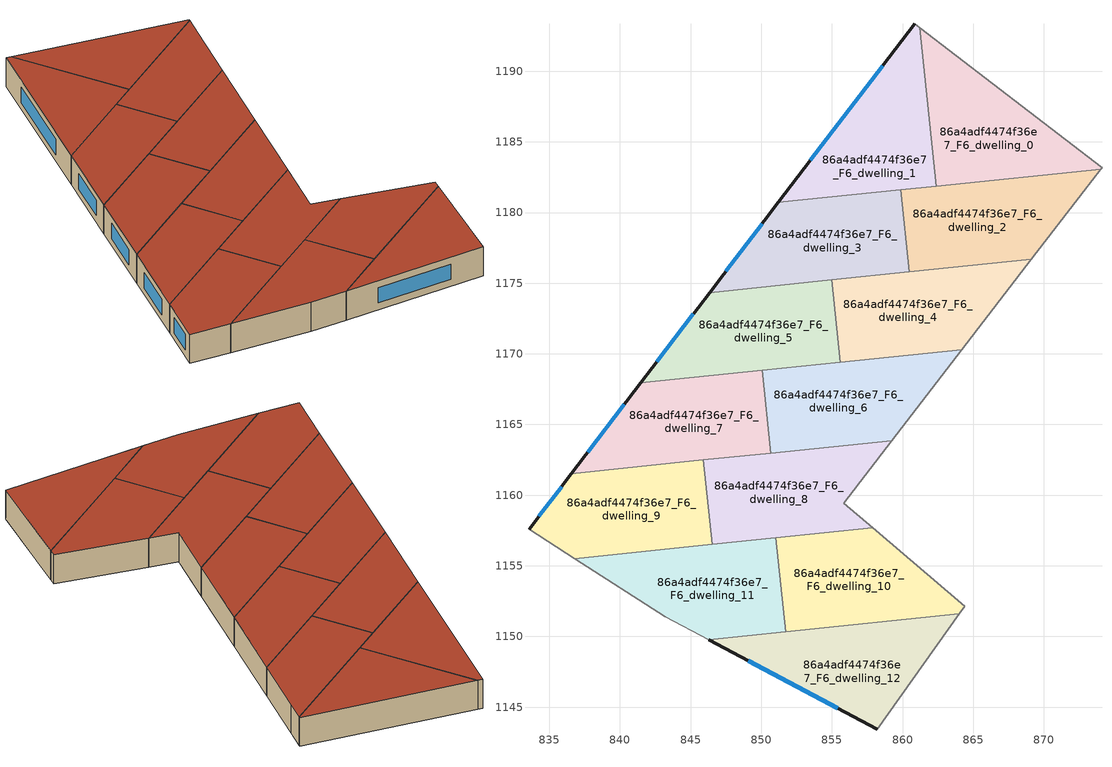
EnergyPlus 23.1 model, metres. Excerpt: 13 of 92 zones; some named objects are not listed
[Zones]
86a4adf4474f36e7_F6_dwelling_0
 floor to 86a4adf4474f36e7_F5_dwelling_0 (EU_floor_Construction): 874.12,1183.18 874.03,1183.07 862.39,1181.87 861.23,1193.07 z18
 wall adiabatic (EU_wall_Construction): 874.03,1183.07 874.12,1183.18 861.23,1193.07 z18:21
 wall to 86a4adf4474f36e7_F6_dwelling_1 (EU_wall_Construction): 861.23,1193.07 862.39,1181.87 z18:21
 wall to 86a4adf4474f36e7_F6_dwelling_2 (EU_wall_Construction): 862.39,1181.87 874.03,1183.07 z18:21
 roof outside (EU_roof_Construction): 874.03,1183.07 874.12,1183.18 861.23,1193.07 862.39,1181.87 z21
86a4adf4474f36e7_F6_dwelling_1
 floor to 86a4adf4474f36e7_F5_dwelling_1 (EU_floor_Construction): 861.23,1193.07 862.39,1181.87 851.21,1180.72 860.85,1193.37 z18
 wall outside (EU_wall_Construction): 860.85,1193.37 851.21,1180.72 z18:21
 wall adiabatic (EU_wall_Construction): 861.23,1193.07 860.85,1193.37 z18:21
 wall to 86a4adf4474f36e7_F6_dwelling_3 (EU_wall_Construction): 851.21,1180.72 859.88,1181.61 z18:21
 wall to 86a4adf4474f36e7_F6_dwelling_2 (EU_wall_Construction): 859.88,1181.61 862.39,1181.87 z18:21
 window (EU_Window_Construction): 858.59,1190.4 853.48,1183.69 z18.7:20.3
 roof outside (EU_roof_Construction): 862.39,1181.87 861.23,1193.07 860.85,1193.37 851.21,1180.72 z21
86a4adf4474f36e7_F6_dwelling_10
 floor to 86a4adf4474f36e7_F5_dwelling_10 (EU_floor_Construction): 864.39,1152.12 864.01,1151.59 851.72,1150.33 851.04,1156.98 857.9,1157.68 z18
 wall adiabatic (EU_wall_Construction): 864.01,1151.59 864.39,1152.12 857.9,1157.68 z18:21
 wall to 86a4adf4474f36e7_F6_dwelling_11 (EU_wall_Construction): 851.04,1156.98 851.72,1150.33 z18:21
 wall to 86a4adf4474f36e7_F6_dwelling_12 (EU_wall_Construction): 851.72,1150.33 864.01,1151.59 z18:21
 wall to 86a4adf4474f36e7_F6_dwelling_8 (EU_wall_Construction): 857.9,1157.68 851.04,1156.98 z18:21
 roof outside (EU_roof_Construction): 864.01,1151.59 864.39,1152.12 857.9,1157.68 851.04,1156.98 851.72,1150.33 z21
86a4adf4474f36e7_F6_dwelling_11
 floor to 86a4adf4474f36e7_F5_dwelling_11 (EU_floor_Construction): 851.04,1156.98 851.72,1150.33 846.3,1149.77 843.22,1151.41 836.81,1155.51 z18
 wall adiabatic (EU_wall_Construction): 836.81,1155.51 843.22,1151.41 846.3,1149.77 z18:21
 wall to 86a4adf4474f36e7_F6_dwelling_9 (EU_wall_Construction): 846.53,1156.51 836.81,1155.51 z18:21
 wall to 86a4adf4474f36e7_F6_dwelling_12 (EU_wall_Construction): 846.3,1149.77 851.72,1150.33 z18:21
 wall to 86a4adf4474f36e7_F6_dwelling_8 (EU_wall_Construction): 851.04,1156.98 846.53,1156.51 z18:21
 roof outside (EU_roof_Construction): 851.72,1150.33 851.04,1156.98 836.81,1155.51 843.22,1151.41 846.3,1149.77 z21
86a4adf4474f36e7_F6_dwelling_12
 floor to 86a4adf4474f36e7_F5_dwelling_12 (EU_floor_Construction): 864.01,1151.59 858.22,1143.43 846.3,1149.77 z18
 wall outside (EU_wall_Construction): 846.3,1149.77 858.22,1143.43 z18:21
 wall adiabatic (EU_wall_Construction): 858.22,1143.43 864.01,1151.59 z18:21
 window (EU_Window_Construction): 849.1,1148.28 855.42,1144.92 z18.7:20.3
 roof outside (EU_roof_Construction): 858.22,1143.43 864.01,1151.59 846.3,1149.77 z21
86a4adf4474f36e7_F6_dwelling_2
 floor to 86a4adf4474f36e7_F5_dwelling_2 (EU_floor_Construction): 874.03,1183.07 872.83,1181.5 869.12,1176.68 860.48,1175.79 859.88,1181.61 z18
 wall adiabatic (EU_wall_Construction): 869.12,1176.68 872.83,1181.5 874.03,1183.07 z18:21
 wall to 86a4adf4474f36e7_F6_dwelling_3 (EU_wall_Construction): 859.88,1181.61 860.48,1175.79 z18:21
 wall to 86a4adf4474f36e7_F6_dwelling_4 (EU_wall_Construction): 860.48,1175.79 869.12,1176.68 z18:21
 roof outside (EU_roof_Construction): 869.12,1176.68 872.83,1181.5 874.03,1183.07 859.88,1181.61 860.48,1175.79 z21
86a4adf4474f36e7_F6_dwelling_3
 floor to 86a4adf4474f36e7_F5_dwelling_3 (EU_floor_Construction): 859.88,1181.61 860.48,1175.79 846.34,1174.34 851.21,1180.72 z18
 wall outside (EU_wall_Construction): 851.21,1180.72 846.34,1174.34 z18:21
 wall to 86a4adf4474f36e7_F6_dwelling_5 (EU_wall_Construction): 846.34,1174.34 854.98,1175.23 z18:21
 wall to 86a4adf4474f36e7_F6_dwelling_4 (EU_wall_Construction): 854.98,1175.23 860.48,1175.79 z18:21
 window (EU_Window_Construction): 850.07,1179.22 847.49,1175.84 z18.7:20.3
 roof outside (EU_roof_Construction): 860.48,1175.79 859.88,1181.61 851.21,1180.72 846.34,1174.34 z21
86a4adf4474f36e7_F6_dwelling_4
 floor to 86a4adf4474f36e7_F5_dwelling_4 (EU_floor_Construction): 869.12,1176.68 864.19,1170.28 855.58,1169.39 854.98,1175.23 z18
 wall to 86a4adf4474f36e7_F6_dwelling_5 (EU_wall_Construction): 854.98,1175.23 855.58,1169.39 z18:21
 wall adiabatic (EU_wall_Construction): 864.19,1170.28 869.12,1176.68 z18:21
 wall to 86a4adf4474f36e7_F6_dwelling_6 (EU_wall_Construction): 855.58,1169.39 864.19,1170.28 z18:21
 roof outside (EU_roof_Construction): 864.19,1170.28 869.12,1176.68 854.98,1175.23 855.58,1169.39 z21
86a4adf4474f36e7_F6_dwelling_5
 floor to 86a4adf4474f36e7_F5_dwelling_5 (EU_floor_Construction): 854.98,1175.23 855.58,1169.39 841.46,1167.94 846.34,1174.34 z18
 wall outside (EU_wall_Construction): 846.34,1174.34 841.46,1167.94 z18:21
 wall to 86a4adf4474f36e7_F6_dwelling_7 (EU_wall_Construction): 841.46,1167.94 850.07,1168.83 z18:21
 wall to 86a4adf4474f36e7_F6_dwelling_6 (EU_wall_Construction): 850.07,1168.83 855.58,1169.39 z18:21
 window (EU_Window_Construction): 845.2,1172.84 842.61,1169.44 z18.7:20.3
 roof outside (EU_roof_Construction): 855.58,1169.39 854.98,1175.23 846.34,1174.34 841.46,1167.94 z21
86a4adf4474f36e7_F6_dwelling_6
 floor to 86a4adf4474f36e7_F5_dwelling_6 (EU_floor_Construction): 864.19,1170.28 859.25,1163.86 850.67,1162.98 850.07,1168.83 z18
 wall to 86a4adf4474f36e7_F6_dwelling_7 (EU_wall_Construction): 850.07,1168.83 850.67,1162.98 z18:21
 wall adiabatic (EU_wall_Construction): 859.25,1163.86 864.19,1170.28 z18:21
 wall to 86a4adf4474f36e7_F6_dwelling_8 (EU_wall_Construction): 850.67,1162.98 859.25,1163.86 z18:21
 roof outside (EU_roof_Construction): 859.25,1163.86 864.19,1170.28 850.07,1168.83 850.67,1162.98 z21
86a4adf4474f36e7_F6_dwelling_7
 floor to 86a4adf4474f36e7_F5_dwelling_7 (EU_floor_Construction): 850.07,1168.83 850.67,1162.98 836.57,1161.53 841.46,1167.94 z18
 wall outside (EU_wall_Construction): 841.46,1167.94 836.57,1161.53 z18:21
 wall to 86a4adf4474f36e7_F6_dwelling_9 (EU_wall_Construction): 836.57,1161.53 845.91,1162.49 z18:21
 wall to 86a4adf4474f36e7_F6_dwelling_8 (EU_wall_Construction): 845.91,1162.49 850.67,1162.98 z18:21
 window (EU_Window_Construction): 840.32,1166.44 837.72,1163.03 z18.7:20.3
 roof outside (EU_roof_Construction): 850.67,1162.98 850.07,1168.83 841.46,1167.94 836.57,1161.53 z21
86a4adf4474f36e7_F6_dwelling_8
 floor to 86a4adf4474f36e7_F5_dwelling_8 (EU_floor_Construction): 859.25,1163.86 855.84,1159.44 857.9,1157.68 846.53,1156.51 845.91,1162.49 z18
 wall adiabatic (EU_wall_Construction): 857.9,1157.68 855.84,1159.44 859.25,1163.86 z18:21
 wall to 86a4adf4474f36e7_F6_dwelling_9 (EU_wall_Construction): 845.91,1162.49 846.53,1156.51 z18:21
 roof outside (EU_roof_Construction): 857.9,1157.68 855.84,1159.44 859.25,1163.86 845.91,1162.49 846.53,1156.51 z21
86a4adf4474f36e7_F6_dwelling_9
 floor to 86a4adf4474f36e7_F5_dwelling_9 (EU_floor_Construction): 845.91,1162.49 846.53,1156.51 836.81,1155.51 833.57,1157.59 836.57,1161.53 z18
 wall outside (EU_wall_Construction): 836.57,1161.53 833.57,1157.59 z18:21
 wall adiabatic (EU_wall_Construction): 833.57,1157.59 836.81,1155.51 z18:21
 window (EU_Window_Construction): 835.87,1160.6 834.27,1158.51 z18.7:20.3
 roof outside (EU_roof_Construction): 846.53,1156.51 845.91,1162.49 836.57,1161.53 833.57,1157.59 836.81,1155.51 z21
[Building]
EU S2 Campaign: North Axis=0; Terrain=City; Solar Distribution=FullExterior
[Site:Location]
Budapest.Ferenc.Liszt.Intl.AP: Latitude=47.437; Longitude=19.256; Time Zone=1; Elevation=185
[SizingPeriod:WeatherFileDays]
AnnualSizingPeriod: Begin Month=1; Begin Day of Month=1; End Month=12; End Day of Month=31; Day of Week for Start Day=Monday; Use Weather File Daylight Saving Period=No; Use Weather File Rain and Snow Indicators=No
[MATERIAL]
EU_InternalMass_Material: Roughness=MediumRough; Thickness=0.1; Conductivity=1; Density=1800; Specific Heat=900; Thermal Absorptance=0.9; Solar Absorptance=0.7; Visible Absorptance=0.7
[MATERIAL:NOMASS] Roughness=MediumRough; Thermal Absorptance=0.9; Solar Absorptance=0.7; Visible Absorptance=0.7
Name | Thermal Resistance
EU_wall_NoMass | 0.832559
EU_roof_NoMass | 1.39638
EU_floor_NoMass | 0.872794
[WINDOWMATERIAL:SIMPLEGLAZINGSYSTEM]
EU_Window_SimpleGlazing: UFactor=2.79869; Solar Heat Gain Coefficient=0.75; Visible Transmittance=0.75
[CONSTRUCTION]
EU_wall_Construction: EU_wall_NoMass
EU_roof_Construction: EU_roof_NoMass
EU_floor_Construction: EU_floor_NoMass
EU_Window_Construction: EU_Window_SimpleGlazing
EU_InternalMass_Construction: EU_InternalMass_Material
[ZONE] Type=1; Multiplier=1; Ceiling Height=autocalculate; Floor Area=autocalculate; Part of Total Floor Area=Yes
Name | Volume
86a4adf4474f36e7_F6_dwelling_0 | 201.235
86a4adf4474f36e7_F6_dwelling_1; 86a4adf4474f36e7_F6_dwelling_7 | 201.223
86a4adf4474f36e7_F6_dwelling_10 | 201.226
86a4adf4474f36e7_F6_dwelling_11 | 201.24
86a4adf4474f36e7_F6_dwelling_12 | 201.221
86a4adf4474f36e7_F6_dwelling_2; 86a4adf4474f36e7_F6_dwelling_8 | 201.218
86a4adf4474f36e7_F6_dwelling_3 | 201.192
86a4adf4474f36e7_F6_dwelling_4 | 201.239
86a4adf4474f36e7_F6_dwelling_5 | 201.242
86a4adf4474f36e7_F6_dwelling_6 | 201.22
86a4adf4474f36e7_F6_dwelling_9 | 201.194
[INTERNALMASS] Construction=EU_InternalMass_Construction
Name | Zone or ZoneList | Surface Area
86a4adf4474f36e7_F6_dwelling_0_EU_InternalMass | 86a4adf4474f36e7_F6_dwelling_0 | 67.0786
86a4adf4474f36e7_F6_dwelling_1_EU_InternalMass | 86a4adf4474f36e7_F6_dwelling_1 | 67.0716
86a4adf4474f36e7_F6_dwelling_2_EU_InternalMass | 86a4adf4474f36e7_F6_dwelling_2 | 67.0738
86a4adf4474f36e7_F6_dwelling_3_EU_InternalMass | 86a4adf4474f36e7_F6_dwelling_3 | 67.0647
86a4adf4474f36e7_F6_dwelling_4_EU_InternalMass | 86a4adf4474f36e7_F6_dwelling_4 | 67.0797
86a4adf4474f36e7_F6_dwelling_5_EU_InternalMass | 86a4adf4474f36e7_F6_dwelling_5 | 67.0796
86a4adf4474f36e7_F6_dwelling_6_EU_InternalMass | 86a4adf4474f36e7_F6_dwelling_6 | 67.0741
86a4adf4474f36e7_F6_dwelling_7_EU_InternalMass | 86a4adf4474f36e7_F6_dwelling_7 | 67.0757
86a4adf4474f36e7_F6_dwelling_8_EU_InternalMass | 86a4adf4474f36e7_F6_dwelling_8 | 67.0721
86a4adf4474f36e7_F6_dwelling_9_EU_InternalMass | 86a4adf4474f36e7_F6_dwelling_9 | 67.0655
86a4adf4474f36e7_F6_dwelling_10_EU_InternalMass | 86a4adf4474f36e7_F6_dwelling_10 | 67.0737
86a4adf4474f36e7_F6_dwelling_11_EU_InternalMass | 86a4adf4474f36e7_F6_dwelling_11 | 67.0805
86a4adf4474f36e7_F6_dwelling_12_EU_InternalMass | 86a4adf4474f36e7_F6_dwelling_12 | 67.0738
[OTHEREQUIPMENT] Fuel Type=Electricity; Design Level Calculation Method=Watts/Area; Power per Zone Floor Area=1; Fraction Latent=0; Fraction Radiant=0; Fraction Lost=0; Carbon Dioxide Generation Rate=0; EndUse Subcategory=EU_Step8_InternalGains
Name | Zone or ZoneList or Space or SpaceList | Schedule
EU_Step8_InternalGain_86a4adf4474f36e7_F6_dwelling_0_f000 | 86a4adf4474f36e7_F6_dwelling_0 | EU_Step8_GainSchedule_86a4adf4474f36e7_F6_dwelling_0_f000
EU_Step8_InternalGain_86a4adf4474f36e7_F6_dwelling_1_f000 | 86a4adf4474f36e7_F6_dwelling_1 | EU_Step8_GainSchedule_86a4adf4474f36e7_F6_dwelling_1_f000
EU_Step8_InternalGain_86a4adf4474f36e7_F6_dwelling_2_f000 | 86a4adf4474f36e7_F6_dwelling_2 | EU_Step8_GainSchedule_86a4adf4474f36e7_F6_dwelling_2_f000
EU_Step8_InternalGain_86a4adf4474f36e7_F6_dwelling_3_f000 | 86a4adf4474f36e7_F6_dwelling_3 | EU_Step8_GainSchedule_86a4adf4474f36e7_F6_dwelling_3_f000
EU_Step8_InternalGain_86a4adf4474f36e7_F6_dwelling_4_f000 | 86a4adf4474f36e7_F6_dwelling_4 | EU_Step8_GainSchedule_86a4adf4474f36e7_F6_dwelling_4_f000
EU_Step8_InternalGain_86a4adf4474f36e7_F6_dwelling_5_f000 | 86a4adf4474f36e7_F6_dwelling_5 | EU_Step8_GainSchedule_86a4adf4474f36e7_F6_dwelling_5_f000
EU_Step8_InternalGain_86a4adf4474f36e7_F6_dwelling_6_f000 | 86a4adf4474f36e7_F6_dwelling_6 | EU_Step8_GainSchedule_86a4adf4474f36e7_F6_dwelling_6_f000
EU_Step8_InternalGain_86a4adf4474f36e7_F6_dwelling_7_f000 | 86a4adf4474f36e7_F6_dwelling_7 | EU_Step8_GainSchedule_86a4adf4474f36e7_F6_dwelling_7_f000
EU_Step8_InternalGain_86a4adf4474f36e7_F6_dwelling_8_f000 | 86a4adf4474f36e7_F6_dwelling_8 | EU_Step8_GainSchedule_86a4adf4474f36e7_F6_dwelling_8_f000
EU_Step8_InternalGain_86a4adf4474f36e7_F6_dwelling_9_f000 | 86a4adf4474f36e7_F6_dwelling_9 | EU_Step8_GainSchedule_86a4adf4474f36e7_F6_dwelling_9_f000
EU_Step8_InternalGain_86a4adf4474f36e7_F6_dwelling_10_f000 | 86a4adf4474f36e7_F6_dwelling_10 | EU_Step8_GainSchedule_86a4adf4474f36e7_F6_dwelling_10_f000
EU_Step8_InternalGain_86a4adf4474f36e7_F6_dwelling_11_f000 | 86a4adf4474f36e7_F6_dwelling_11 | EU_Step8_GainSchedule_86a4adf4474f36e7_F6_dwelling_11_f000
EU_Step8_InternalGain_86a4adf4474f36e7_F6_dwelling_12_f000 | 86a4adf4474f36e7_F6_dwelling_12 | EU_Step8_GainSchedule_86a4adf4474f36e7_F6_dwelling_12_f000
[ZONEVENTILATION:DESIGNFLOWRATE] Schedule=EU_AlwaysOn; Design Flow Rate Calculation Method=AirChanges/Hour; Air Changes per Hour=0.475469; Ventilation Type=Natural; Fan Pressure Rise=0; Fan Total Efficiency=1; Constant Term Coefficient=1; Temperature Term Coefficient=0; Velocity Term Coefficient=0; Velocity Squared Term Coefficient=0; Minimum Indoor Temperature=-100; Maximum Indoor Temperature=100; Delta Temperature=-100; Minimum Outdoor Temperature=-100; Maximum Outdoor Temperature=100; Maximum Wind Speed=40
Name | Zone or ZoneList or Space or SpaceList
EU_ConstantAir_86a4adf4474f36e7_F6_dwelling_0 | 86a4adf4474f36e7_F6_dwelling_0
EU_ConstantAir_86a4adf4474f36e7_F6_dwelling_1 | 86a4adf4474f36e7_F6_dwelling_1
EU_ConstantAir_86a4adf4474f36e7_F6_dwelling_2 | 86a4adf4474f36e7_F6_dwelling_2
EU_ConstantAir_86a4adf4474f36e7_F6_dwelling_3 | 86a4adf4474f36e7_F6_dwelling_3
EU_ConstantAir_86a4adf4474f36e7_F6_dwelling_4 | 86a4adf4474f36e7_F6_dwelling_4
EU_ConstantAir_86a4adf4474f36e7_F6_dwelling_5 | 86a4adf4474f36e7_F6_dwelling_5
EU_ConstantAir_86a4adf4474f36e7_F6_dwelling_6 | 86a4adf4474f36e7_F6_dwelling_6
EU_ConstantAir_86a4adf4474f36e7_F6_dwelling_7 | 86a4adf4474f36e7_F6_dwelling_7
EU_ConstantAir_86a4adf4474f36e7_F6_dwelling_8 | 86a4adf4474f36e7_F6_dwelling_8
EU_ConstantAir_86a4adf4474f36e7_F6_dwelling_9 | 86a4adf4474f36e7_F6_dwelling_9
EU_ConstantAir_86a4adf4474f36e7_F6_dwelling_10 | 86a4adf4474f36e7_F6_dwelling_10
EU_ConstantAir_86a4adf4474f36e7_F6_dwelling_11 | 86a4adf4474f36e7_F6_dwelling_11
EU_ConstantAir_86a4adf4474f36e7_F6_dwelling_12 | 86a4adf4474f36e7_F6_dwelling_12
[HVACTEMPLATE:ZONE:IDEALLOADSAIRSYSTEM] System Availability Schedule=EU_AlwaysOn; Maximum Heating Supply Air Temperature=50; Minimum Cooling Supply Air Temperature=13; Maximum Heating Supply Air Humidity Ratio=0.0156; Minimum Cooling Supply Air Humidity Ratio=0.0077; Heating Limit=NoLimit; Cooling Limit=NoLimit; Heating Availability Schedule=EU_AlwaysOn; Cooling Availability Schedule=EU_CoolingOff; Dehumidification Control Type=ConstantSensibleHeatRatio; Cooling Sensible Heat Ratio=0.7; Dehumidification Setpoint=60; Humidification Control Type=None; Humidification Setpoint=30; Outdoor Air Method=None; Outdoor Air Flow Rate per Person=0.00944; Outdoor Air Flow Rate per Zone Floor Area=0; Outdoor Air Flow Rate per Zone=0; Demand Controlled Ventilation Type=None; Outdoor Air Economizer Type=NoEconomizer; Heat Recovery Type=None; Sensible Heat Recovery Effectiveness=0.7; Latent Heat Recovery Effectiveness=0.65
Name | Template Thermostat
86a4adf4474f36e7_F6_dwelling_0 | EU_HeatOnly_86a4adf4474f36e7_F6_dwelling_0
86a4adf4474f36e7_F6_dwelling_1 | EU_HeatOnly_86a4adf4474f36e7_F6_dwelling_1
86a4adf4474f36e7_F6_dwelling_2 | EU_HeatOnly_86a4adf4474f36e7_F6_dwelling_2
86a4adf4474f36e7_F6_dwelling_3 | EU_HeatOnly_86a4adf4474f36e7_F6_dwelling_3
86a4adf4474f36e7_F6_dwelling_4 | EU_HeatOnly_86a4adf4474f36e7_F6_dwelling_4
86a4adf4474f36e7_F6_dwelling_5 | EU_HeatOnly_86a4adf4474f36e7_F6_dwelling_5
86a4adf4474f36e7_F6_dwelling_6 | EU_HeatOnly_86a4adf4474f36e7_F6_dwelling_6
86a4adf4474f36e7_F6_dwelling_7 | EU_HeatOnly_86a4adf4474f36e7_F6_dwelling_7
86a4adf4474f36e7_F6_dwelling_8 | EU_HeatOnly_86a4adf4474f36e7_F6_dwelling_8
86a4adf4474f36e7_F6_dwelling_9 | EU_HeatOnly_86a4adf4474f36e7_F6_dwelling_9
86a4adf4474f36e7_F6_dwelling_10 | EU_HeatOnly_86a4adf4474f36e7_F6_dwelling_10
86a4adf4474f36e7_F6_dwelling_11 | EU_HeatOnly_86a4adf4474f36e7_F6_dwelling_11
86a4adf4474f36e7_F6_dwelling_12 | EU_HeatOnly_86a4adf4474f36e7_F6_dwelling_12
[SIZING:ZONE] Zone Cooling Design Supply Air Temperature Input Method=SupplyAirTemperature; Zone Cooling Design Supply Air Temperature=13; Zone Heating Design Supply Air Temperature Input Method=SupplyAirTemperature; Zone Heating Design Supply Air Temperature=50; Zone Cooling Design Supply Air Humidity Ratio=0.008; Zone Heating Design Supply Air Humidity Ratio=0.008; Cooling Design Air Flow Method=DesignDay; Cooling Design Air Flow Rate=0; Cooling Minimum Air Flow per Zone Floor Area=0.000762; Cooling Minimum Air Flow=0; Cooling Minimum Air Flow Fraction=0.2; Heating Design Air Flow Method=DesignDay; Heating Design Air Flow Rate=0; Heating Maximum Air Flow per Zone Floor Area=0.002032; Heating Maximum Air Flow=0.141576; Heating Maximum Air Flow Fraction=0.3; Account for Dedicated Outdoor Air System=No; Dedicated Outdoor Air System Control Strategy=NeutralSupplyAir; Dedicated Outdoor Air Low Setpoint Temperature for Design=autosize; Dedicated Outdoor Air High Setpoint Temperature for Design=autosize; Zone Load Sizing Method=Sensible Load Only No Latent Load; Zone Latent Cooling Design Supply Air Humidity Ratio Input Method=HumidityRatioDifference; Zone Cooling Design Supply Air Humidity Ratio Difference=0.005; Zone Latent Heating Design Supply Air Humidity Ratio Input Method=HumidityRatioDifference; Zone Humidification Design Supply Air Humidity Ratio Difference=0.005
86a4adf4474f36e7_F6_dwelling_0; 86a4adf4474f36e7_F6_dwelling_1; 86a4adf4474f36e7_F6_dwelling_2; 86a4adf4474f36e7_F6_dwelling_3; 86a4adf4474f36e7_F6_dwelling_4; 86a4adf4474f36e7_F6_dwelling_5; 86a4adf4474f36e7_F6_dwelling_6; 86a4adf4474f36e7_F6_dwelling_7; 86a4adf4474f36e7_F6_dwelling_8; 86a4adf4474f36e7_F6_dwelling_9; 86a4adf4474f36e7_F6_dwelling_10; 86a4adf4474f36e7_F6_dwelling_11; 86a4adf4474f36e7_F6_dwelling_12
[SCHEDULE:CONSTANT]
Name | Hourly Value
EU_AlwaysOn | 1
EU_CoolingOff | 0
[SCHEDULE:FILE] Column Number=1; Rows to Skip at Top=0; Number of Hours of Data=8760; Column Separator=Comma; Interpolate to Timestep=No; Minutes per Item=60; Adjust Schedule for Daylight Savings=Yes
Name | File
EU_Step8_GainSchedule_86a4adf4474f36e7_F6_dwelling_0_f000 | ../../schedules/86a4adf4474f36e7/86a4adf4474f36e7_F6_dwelling_0_f000_gain.csv
EU_Step8_GainSchedule_86a4adf4474f36e7_F6_dwelling_1_f000 | ../../schedules/86a4adf4474f36e7/86a4adf4474f36e7_F6_dwelling_1_f000_gain.csv
EU_Step8_GainSchedule_86a4adf4474f36e7_F6_dwelling_2_f000 | ../../schedules/86a4adf4474f36e7/86a4adf4474f36e7_F6_dwelling_2_f000_gain.csv
EU_Step8_GainSchedule_86a4adf4474f36e7_F6_dwelling_3_f000 | ../../schedules/86a4adf4474f36e7/86a4adf4474f36e7_F6_dwelling_3_f000_gain.csv
EU_Step8_GainSchedule_86a4adf4474f36e7_F6_dwelling_4_f000 | ../../schedules/86a4adf4474f36e7/86a4adf4474f36e7_F6_dwelling_4_f000_gain.csv
EU_Step8_GainSchedule_86a4adf4474f36e7_F6_dwelling_5_f000 | ../../schedules/86a4adf4474f36e7/86a4adf4474f36e7_F6_dwelling_5_f000_gain.csv
EU_Step8_GainSchedule_86a4adf4474f36e7_F6_dwelling_6_f000 | ../../schedules/86a4adf4474f36e7/86a4adf4474f36e7_F6_dwelling_6_f000_gain.csv
EU_Step8_GainSchedule_86a4adf4474f36e7_F6_dwelling_7_f000 | ../../schedules/86a4adf4474f36e7/86a4adf4474f36e7_F6_dwelling_7_f000_gain.csv
EU_Step8_GainSchedule_86a4adf4474f36e7_F6_dwelling_8_f000 | ../../schedules/86a4adf4474f36e7/86a4adf4474f36e7_F6_dwelling_8_f000_gain.csv
EU_Step8_GainSchedule_86a4adf4474f36e7_F6_dwelling_9_f000 | ../../schedules/86a4adf4474f36e7/86a4adf4474f36e7_F6_dwelling_9_f000_gain.csv
EU_Step8_GainSchedule_86a4adf4474f36e7_F6_dwelling_10_f000 | ../../schedules/86a4adf4474f36e7/86a4adf4474f36e7_F6_dwelling_10_f000_gain.csv
EU_Step8_GainSchedule_86a4adf4474f36e7_F6_dwelling_11_f000 | ../../schedules/86a4adf4474f36e7/86a4adf4474f36e7_F6_dwelling_11_f000_gain.csv
EU_Step8_GainSchedule_86a4adf4474f36e7_F6_dwelling_12_f000 | ../../schedules/86a4adf4474f36e7/86a4adf4474f36e7_F6_dwelling_12_f000_gain.csv
